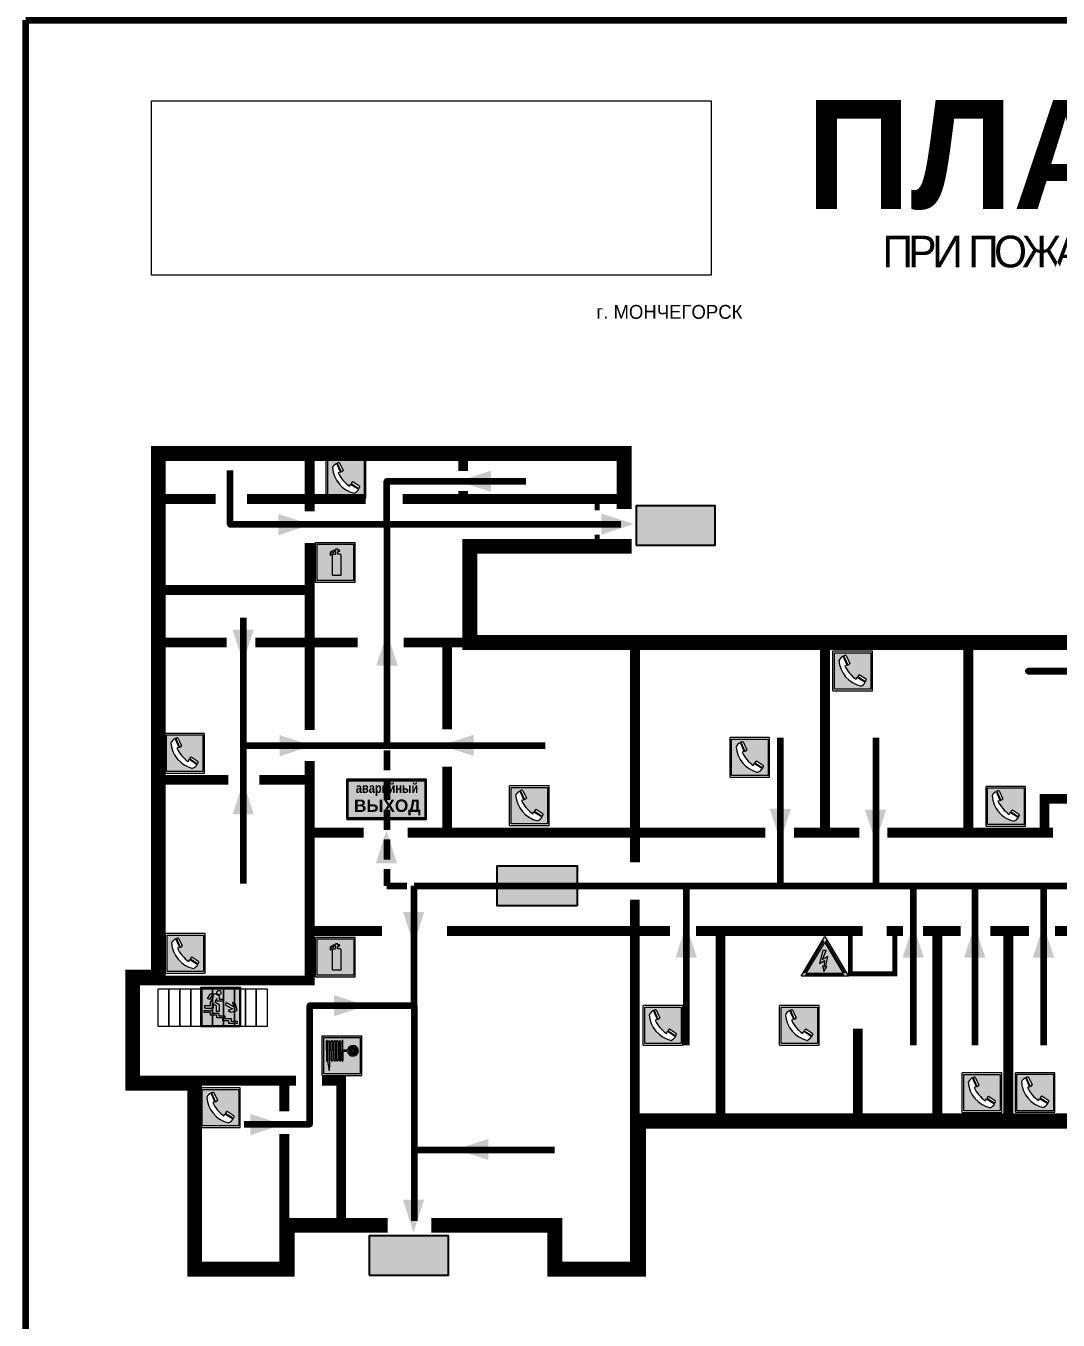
# Model space of a CAD drawing. Header units: millimetres. Extents: x 13810 to 67229, y 12374 to 21950.
# Drawn here: x 27019.3 to 27227.8, y 20006.3 to 20267.8 of the extents above; entities that cross this region are included whole.
import ezdxf

# ---------------------------------------------------------------- set-up
doc = ezdxf.new("R2010")
doc.units = ezdxf.units.MM
doc.linetypes.add('{ Wide Dash }', pattern=[12, 4, -2, 4, -2])
doc.layers.add('План_Штампы', color=7, linetype='Continuous')
doc.styles.add('обычный', font='arial.ttf')
picture_1 = doc.add_image_def('image1.jpg', size_in_pixel=(337, 105))

# ---------------------------------------------------------------- blocks, each defined once
blk = doc.blocks.new('A$C7B4425F7')
at = {"true_color": 0xffffff}
blk.add_hatch(color=7, dxfattribs=at).paths.add_polyline_path([(0, 0), (-16, 0), (-16, -8), (0, -8)])
h = blk.add_hatch(color=126)
h.paths.add_polyline_path([(-0.2, -0.2), (-15.8, -0.2), (-15.8, -7.8), (-0.2, -7.8)])
h.paths.add_polyline_path([(-11.76, -2.03), (-11.76, -3.66), (-11.17, -3.66, -0.568275), (-11.17, -6.18), (-12.58, -6.18), (-12.58, -2.03)], flags=16)
h.paths.add_polyline_path([(-13.33, -4.12, -0.495768), (-13.59, -6.18), (-15.03, -6.18), (-15.03, -2.03), (-13.59, -2.03, -0.487973)], flags=16)
h.paths.add_polyline_path([(-10.25, -2.03), (-9.48, -2.03), (-9.48, -6.18), (-10.25, -6.18)], flags=16)
h.paths.add_polyline_path([(-13.84, -3.69), (-14.24, -3.69), (-14.24, -3.03), (-13.9, -3.03, -0.692621)], flags=0)
h.paths.add_polyline_path([(-9.15, -2.03), (-8.4, -2.03), (-8.04, -3.07), (-7.68, -2.03), (-6.93, -2.03), (-7.64, -4.1), (-6.93, -6.18), (-7.68, -6.18), (-8.04, -5.14), (-8.4, -6.18), (-9.15, -6.18), (-8.44, -4.1)], flags=16)
h.paths.add_polyline_path([(-11.76, -4.46), (-11.42, -4.46, -0.692621), (-11.36, -5.12), (-11.76, -5.12)], flags=0)
h.paths.add_polyline_path([(-13.9, -5.2), (-14.24, -5.2), (-14.24, -4.55), (-13.84, -4.55, -0.708038)], flags=0)
edge = h.paths.add_edge_path(flags=16)
edge.add_ellipse((-5.51, -4.08), major_axis=(0, 2.05), ratio=0.586184, start_angle=0, end_angle=360)
edge = h.paths.add_edge_path(flags=0)
edge.add_ellipse((-5.51, -4.08), major_axis=(0, 1.14), ratio=0.454828, start_angle=0, end_angle=360)
h.paths.add_polyline_path([(-4.13, -4.96, 0.377264), (-3.48, -4.52, 0.0555), (-3.16, -2.03), (-1.66, -2.03), (-1.66, -4.96), (-0.96, -4.96), (-0.96, -7.01), (-1.75, -7.01), (-1.75, -6.18), (-3.3, -6.18), (-3.3, -7.02), (-4.13, -7.02)], flags=16)
h.paths.add_polyline_path([(-2.73, -2.91), (-2.28, -2.91), (-2.28, -4.96), (-3.05, -4.96, 0.079136)], flags=0)
at = {"color": 126}
blk.add_lwpolyline([(-16, -8), (0, -8), (0, 0), (-16, 0)], close=True, dxfattribs=at)
blk = doc.blocks.new('A$C456E1F9C')
at = {"lineweight": 5}
h = blk.add_hatch(color=242, dxfattribs=at)
h.paths.add_polyline_path([(0.51, -1.47), (0.51, -13.26), (12.29, -13.26), (12.29, -1.47)])
h.paths.add_polyline_path([(5.42, -4.95, -0.254479), (4.78, -5.4), (3.52, -2.53, -0.209735), (4.23, -2.4)], flags=16)
h.paths.add_polyline_path([(8.53, -8.6), (10.87, -10.17), (10.54, -10.76), (8.03, -9.13, -0.192251)], flags=16)
h.paths.add_polyline_path([(4.61, -5.49, 0.005518), (3.87, -5.72, 0.128647), (7.49, -10.01, 0.00809), (7.83, -9.33), (10.47, -10.97, -0.16736), (8.99, -12.25, -0.327862), (1.95, -3.95, -0.166952), (3.36, -2.62)], flags=16)
at = {"color": 242, "lineweight": 5}
for p, q in [((0, -13.77), (0, -0.97)), ((12.8, -0.97), (0, -0.97)), ((4.61, -5.49), (3.36, -2.62)), ((3.52, -2.53), (4.78, -5.4)), ((4.23, -2.4), (5.42, -4.95)), ((12.8, -13.77), (12.8, -0.97)), ((7.83, -9.33), (10.47, -10.97)), ((8.03, -9.13), (10.54, -10.76)), ((10.81, -10.12), (8.53, -8.6)), ((10.54, -10.76), (10.8, -10.3)), ((10.8, -10.3), (10.81, -10.12)), ((0, -13.77), (12.8, -13.77))]:
    blk.add_line(p, q, dxfattribs=at)
blk.add_lwpolyline([(0.51, -1.47), (12.29, -1.47), (12.29, -13.26), (0.51, -13.26)], close=True, dxfattribs=at)
for centre, radius, start, end in [((4.59, -5.34), 2.99, 114.2845, 152.1974), ((11.12, -3.31), 9.19, 183.9915, 256.6009), ((4.02, -3.27), 0.891, 76.3284, 123.7092), ((14.98, -39.1), 35.17, 107.1487, 108.4135), ((13.86, -0.94), 11.08, 205.5536, 234.8762), ((4.68, -4.59), 0.824, 276.9621, 334.0723), ((-13.31, 0.8), 23.44, 332.5487, 334.4027), ((8.94, -9.5), 0.989, 114.4092, 157.9388), ((7.87, -9.46), 3, 291.9291, 329.9329)]:
    blk.add_arc(centre, radius, start, end, dxfattribs=at)
blk = doc.blocks.new('A$C3AD82952')
at = {"true_color": 0xf5f5ff}
h = blk.add_hatch(color=7, dxfattribs=at)
h.dxf.hatch_style = 1
h.paths.add_polyline_path([(8.21, 8.73, 0.414214), (7.89, 9.05), (7.22, 9.05), (7.22, 9.92), (7.59, 9.92, 1), (7.57, 10.36), (7.22, 10.36), (7.22, 10.6), (6.43, 10.6), (6.43, 10.36), (6.01, 10.36), (4.74, 9.59), (4.74, 8.69), (4.98, 8.73), (4.98, 9.26), (6.12, 9.91), (6.43, 9.91), (6.43, 9.05), (5.76, 9.05, 0.414214), (5.44, 8.73), (5.44, 2.2), (8.21, 2.2)], flags=0)
h.paths.add_polyline_path([(12.8, 12.8), (0, 12.8), (0, 0), (12.8, 0)])
h.paths.add_polyline_path([(0.51, 12.29), (12.29, 12.29), (12.29, 0.51), (0.51, 0.51)], flags=16)
h.paths.add_polyline_path([(4.74, 9.59), (6.01, 10.36), (6.43, 10.36), (6.43, 10.6), (7.22, 10.6), (7.22, 10.36), (7.59, 10.36, -0.94586), (7.59, 9.92), (7.22, 9.92), (7.22, 9.05), (7.89, 9.05, -0.414214), (8.21, 8.73), (8.21, 2.2), (5.44, 2.2), (5.44, 8.73, -0.414214), (5.76, 9.05), (6.43, 9.05), (6.43, 9.91), (6.12, 9.91), (4.98, 9.26), (4.98, 8.73), (4.74, 8.69)], flags=0)
h = blk.add_hatch(color=242)
h.dxf.hatch_style = 1
h.paths.add_polyline_path([(12.29, 12.29), (0.51, 12.29), (0.51, 0.51), (12.29, 0.51)])
h.paths.add_polyline_path([(4.74, 8.69), (4.74, 9.59), (6.01, 10.36), (6.43, 10.36), (6.43, 10.6), (7.22, 10.6), (7.22, 10.36), (7.59, 10.36, -0.94586), (7.59, 9.92), (7.22, 9.92), (7.22, 9.05), (7.89, 9.05, -0.414214), (8.21, 8.73), (8.21, 2.2), (5.44, 2.2), (5.44, 8.73, -0.414214), (5.76, 9.05), (6.43, 9.05), (6.43, 9.91), (6.12, 9.91), (4.98, 9.26), (4.98, 8.73)], flags=16)
h = blk.add_hatch(color=7, dxfattribs=at)
h.dxf.hatch_style = 1
h.paths.add_polyline_path([(8.21, 8.73, 0.414214), (7.89, 9.05), (7.22, 9.05), (7.22, 9.92), (7.59, 9.92, 1), (7.57, 10.36), (7.22, 10.36), (7.22, 10.6), (6.43, 10.6), (6.43, 10.36), (6.01, 10.36), (4.74, 9.59), (4.74, 8.69), (4.98, 8.73), (4.98, 9.26), (6.12, 9.91), (6.43, 9.91), (6.43, 9.05), (5.76, 9.05, 0.414214), (5.44, 8.73), (5.44, 2.2), (8.21, 2.2)])
at = {"color": 242, "lineweight": 5}
for p, q in [((0, 0), (0, 12.8)), ((0, 12.8), (12.8, 12.8)), ((12.8, 0), (12.8, 12.8)), ((6.01, 10.36), (4.74, 9.59)), ((4.74, 9.59), (4.74, 8.69)), ((4.74, 8.69), (4.98, 8.73)), ((4.98, 9.26), (6.12, 9.91)), ((4.98, 8.73), (4.98, 9.26)), ((5.44, 2.2), (5.44, 8.73)), ((5.76, 9.05), (6.43, 9.05)), ((6.01, 10.36), (6.43, 10.36)), ((6.12, 9.91), (6.43, 9.91)), ((7.22, 10.6), (6.43, 10.6)), ((6.43, 10.6), (6.43, 10.36)), ((6.43, 9.91), (6.43, 9.05)), ((7.22, 10.36), (7.22, 10.6)), ((7.59, 10.36), (7.22, 10.36)), ((7.22, 9.05), (7.22, 9.92)), ((7.59, 9.92), (7.22, 9.92)), ((7.89, 9.05), (7.22, 9.05)), ((8.21, 2.2), (8.21, 8.73)), ((0, 0), (12.8, 0)), ((5.44, 2.2), (8.21, 2.2))]:
    blk.add_line(p, q, dxfattribs=at)
blk.add_lwpolyline([(0.51, 12.29), (12.29, 12.29), (12.29, 0.51), (0.51, 0.51)], close=True, dxfattribs=at)
for centre, radius, start, end in [((5.76, 8.73), 0.32, 90, 180), ((7.58, 10.14), 0.223, 273.1875, 86.8125), ((7.89, 8.73), 0.32, 0, 90)]:
    blk.add_arc(centre, radius, start, end, dxfattribs=at)
blk = doc.blocks.new('A$C37112FD5')
at = {"true_color": 0xf5f5ff}
h = blk.add_hatch(color=7, dxfattribs=at)
h.dxf.hatch_style = 1
h.paths.add_polyline_path([(12.8, -7.4), (0, -7.4), (0, -20.2), (12.8, -20.2)])
h.paths.add_polyline_path([(12.29, -7.91), (12.29, -19.69), (0.51, -19.69), (0.51, -7.91)], flags=16)
h.paths.add_polyline_path([(4.98, -9.04, -0.42597), (5.17, -9.22), (5.17, -12.25), (5.17, -15.29, -0.432244), (4.98, -15.47), (4.83, -15.47, -0.42597), (4.64, -15.29), (4.64, -12.25), (4.64, -9.22, -0.432244), (4.83, -9.04)], flags=0)
h.paths.add_polyline_path([(4.28, -9.22), (4.28, -12.25), (4.28, -15.29, -0.432244), (4.09, -15.47), (3.94, -15.47, -0.42597), (3.75, -15.29), (3.75, -12.25), (3.75, -9.22, -0.432244), (3.94, -9.04), (4.09, -9.04, -0.42597)], flags=0)
h.paths.add_polyline_path([(5.72, -9.04), (5.87, -9.04, -0.42597), (6.06, -9.22), (6.06, -12.25), (6.06, -15.29, -0.432244), (5.87, -15.47), (5.72, -15.47, -0.42597), (5.53, -15.29), (5.53, -12.25), (5.53, -9.22, -0.432244)], flags=0)
h.paths.add_polyline_path([(6.42, -8.9), (6.5, -8.9, -0.42597), (6.69, -9.08), (6.69, -12.03), (8.21, -12.03, -15.824349), (8.21, -12.47), (6.69, -12.47), (6.69, -15.42, -0.432244), (6.5, -15.6), (6.42, -15.6)], flags=0)
h.paths.add_polyline_path([(3.39, -9.22), (3.39, -12.25), (3.39, -15.29, -0.432244), (3.2, -15.47), (3.05, -15.47, -0.42597), (2.85, -15.29), (2.85, -12.25), (2.85, -9.22, -0.432244), (3.05, -9.04), (3.2, -9.04, -0.42597)], flags=0)
h.paths.add_polyline_path([(2.5, -9.22), (2.5, -16.71), (1.96, -16.71), (1.96, -9.22, -0.432244), (2.15, -9.04), (2.31, -9.04, -0.42597)], flags=0)
h.paths.add_polyline_path([(1.61, -8.9), (1.61, -15.6), (1.57, -15.6, -0.42597), (1.37, -15.42), (1.37, -12.03), (1.37, -9.09, -0.432244), (1.57, -8.9)], flags=0)
h.paths.add_polyline_path([(9.76, -10.81), (9.76, -12.03), (8.49, -12.03, -0.336371)], flags=0)
h.paths.add_polyline_path([(8.49, -12.47), (9.76, -12.47), (9.76, -13.7, -0.336371)], flags=0)
h.paths.add_polyline_path([(10.11, -10.81, -0.336371), (11.38, -12.03), (10.11, -12.03)], flags=0)
h.paths.add_polyline_path([(10.11, -12.47), (11.38, -12.47, -0.336371), (10.11, -13.7)], flags=0)
h.paths.add_polyline_path([(2.5, -16.84), (2.5, -17.05), (1.97, -17.05), (1.97, -16.84)], flags=0)
h.paths.add_polyline_path([(2.5, -17.24, -0.033778), (2.24, -18.6, -0.033778), (1.97, -17.24)], flags=0)
h = blk.add_hatch(color=242)
h.dxf.hatch_style = 1
h.paths.add_polyline_path([(12.29, -7.91), (0.51, -7.91), (0.51, -19.69), (12.29, -19.69)])
h.paths.add_polyline_path([(6.42, -15.6), (6.42, -8.9), (6.5, -8.9, -0.42597), (6.69, -9.08), (6.69, -12.03), (8.21, -12.03, -15.824349), (8.21, -12.47), (6.69, -12.47), (6.69, -15.42, -0.432244), (6.5, -15.6)], flags=16)
h.paths.add_polyline_path([(5.87, -15.47), (5.72, -15.47, -0.42597), (5.53, -15.29), (5.53, -12.25), (5.53, -9.22, -0.432244), (5.72, -9.04), (5.87, -9.04, -0.42597), (6.06, -9.22), (6.06, -12.25), (6.06, -15.29, -0.432244)], flags=16)
h.paths.add_polyline_path([(4.98, -15.47), (4.83, -15.47, -0.42597), (4.64, -15.29), (4.64, -12.25), (4.64, -9.22, -0.432244), (4.83, -9.04), (4.98, -9.04, -0.42597), (5.17, -9.22), (5.17, -12.25), (5.17, -15.29, -0.432244)], flags=16)
h.paths.add_polyline_path([(4.09, -15.47), (3.94, -15.47, -0.42597), (3.75, -15.29), (3.75, -12.25), (3.75, -9.22, -0.432244), (3.94, -9.04), (4.09, -9.04, -0.42597), (4.28, -9.22), (4.28, -12.25), (4.28, -15.29, -0.432244)], flags=16)
h.paths.add_polyline_path([(3.2, -15.47), (3.05, -15.47, -0.42597), (2.85, -15.29), (2.85, -12.25), (2.85, -9.22, -0.432244), (3.05, -9.04), (3.2, -9.04, -0.42597), (3.39, -9.22), (3.39, -12.25), (3.39, -15.29, -0.432244)], flags=16)
h.paths.add_polyline_path([(2.5, -17.05), (1.97, -17.05), (1.97, -16.84), (2.5, -16.84)], flags=16)
h.paths.add_polyline_path([(2.5, -17.24, -0.033778), (2.24, -18.6, -0.033778), (1.97, -17.24)], flags=16)
h.paths.add_polyline_path([(2.5, -16.71), (1.96, -16.71), (1.96, -9.22, -0.432244), (2.15, -9.04), (2.31, -9.04, -0.42597), (2.5, -9.22)], flags=16)
h.paths.add_polyline_path([(1.61, -15.6), (1.57, -15.6, -0.42597), (1.37, -15.42), (1.37, -12.03), (1.37, -9.09, -0.432244), (1.57, -8.9), (1.61, -8.9)], flags=16)
h.paths.add_polyline_path([(8.49, -12.47), (9.76, -12.47), (9.76, -13.7, -0.336371)], flags=0)
h.paths.add_polyline_path([(10.11, -13.7), (10.11, -12.47), (11.38, -12.47, -0.336371)], flags=0)
h.paths.add_polyline_path([(8.49, -12.03, -0.336371), (9.76, -10.81), (9.76, -12.03)], flags=0)
h.paths.add_polyline_path([(10.11, -12.03), (10.11, -10.81, -0.336371), (11.38, -12.03)], flags=0)
h = blk.add_hatch(color=7, dxfattribs=at)
h.dxf.hatch_style = 1
h.paths.add_polyline_path([(1.61, -8.9), (1.57, -8.9, 0.432244), (1.37, -9.09), (1.37, -12.03), (1.37, -15.42, 0.42597), (1.57, -15.6), (1.61, -15.6)])
h.paths.add_polyline_path([(2.5, -9.22, 0.42597), (2.31, -9.04), (2.15, -9.04, 0.432244), (1.96, -9.22), (1.96, -16.71), (2.5, -16.71)])
h.paths.add_polyline_path([(2.5, -16.84), (1.97, -16.84), (1.97, -17.05), (2.5, -17.05)])
h.paths.add_polyline_path([(2.5, -17.24), (1.97, -17.24, 0.033778), (2.24, -18.6, 0.033778)])
h.paths.add_polyline_path([(3.39, -12.25), (3.39, -9.22, 0.42597), (3.2, -9.04), (3.05, -9.04, 0.432244), (2.85, -9.22), (2.85, -12.25), (2.85, -15.29, 0.42597), (3.05, -15.47), (3.2, -15.47, 0.432244), (3.39, -15.29)])
h.paths.add_polyline_path([(4.28, -12.25), (4.28, -9.22, 0.42597), (4.09, -9.04), (3.94, -9.04, 0.432244), (3.75, -9.22), (3.75, -12.25), (3.75, -15.29, 0.42597), (3.94, -15.47), (4.09, -15.47, 0.432244), (4.28, -15.29)])
h.paths.add_polyline_path([(5.17, -12.25), (5.17, -9.22, 0.42597), (4.98, -9.04), (4.83, -9.04, 0.432244), (4.64, -9.22), (4.64, -12.25), (4.64, -15.29, 0.42597), (4.83, -15.47), (4.98, -15.47, 0.432244), (5.17, -15.29)])
h.paths.add_polyline_path([(6.06, -12.25), (6.06, -9.22, 0.42597), (5.87, -9.04), (5.72, -9.04, 0.432244), (5.53, -9.22), (5.53, -12.25), (5.53, -15.29, 0.42597), (5.72, -15.47), (5.87, -15.47, 0.432244), (6.06, -15.29)])
h.paths.add_polyline_path([(6.69, -12.47), (8.21, -12.47, 15.824349), (8.21, -12.03), (6.69, -12.03), (6.69, -9.08, 0.42597), (6.5, -8.9), (6.42, -8.9), (6.42, -15.6), (6.5, -15.6, 0.432244), (6.69, -15.42)])
h.paths.add_polyline_path([(8.49, -12.47), (9.76, -12.47), (9.76, -13.7, -0.336371)], flags=16)
h.paths.add_polyline_path([(8.49, -12.03, -0.336371), (9.76, -10.81), (9.76, -12.03)], flags=16)
h.paths.add_polyline_path([(10.11, -12.47), (11.38, -12.47, -0.336371), (10.11, -13.7)], flags=16)
h.paths.add_polyline_path([(10.11, -12.03), (10.11, -10.81, -0.336371), (11.38, -12.03)], flags=16)
h = blk.add_hatch(color=242)
h.dxf.hatch_style = 1
h.paths.add_polyline_path([(9.76, -10.81, 0.336371), (8.49, -12.03), (9.76, -12.03)])
h.paths.add_polyline_path([(10.11, -10.81), (10.11, -12.03), (11.38, -12.03, 0.336371)])
h.paths.add_polyline_path([(11.38, -12.47), (10.11, -12.47), (10.11, -13.7, 0.336371)])
h.paths.add_polyline_path([(9.76, -12.47), (8.49, -12.47, 0.336371), (9.76, -13.7)])
at = {"color": 242, "lineweight": 5}
for p, q in [((0, -20.2), (0, -7.4)), ((0, -7.4), (12.8, -7.4)), ((12.8, -20.2), (12.8, -7.4)), ((1.37, -12.03), (1.37, -9.08)), ((1.37, -12.03), (1.37, -15.42)), ((1.57, -8.9), (1.61, -8.9)), ((1.61, -8.9), (1.61, -15.6)), ((1.96, -16.71), (1.96, -9.22)), ((2.15, -9.04), (2.31, -9.04)), ((2.5, -16.71), (2.5, -9.22)), ((2.85, -12.25), (2.85, -9.22)), ((2.85, -12.25), (2.85, -15.29)), ((3.05, -9.04), (3.2, -9.04)), ((3.39, -12.25), (3.39, -9.22)), ((3.39, -12.25), (3.39, -15.29)), ((3.75, -12.25), (3.75, -9.22)), ((3.75, -12.25), (3.75, -15.29)), ((3.94, -9.04), (4.09, -9.04)), ((4.28, -12.25), (4.28, -9.22)), ((4.28, -12.25), (4.28, -15.29)), ((4.64, -12.25), (4.64, -9.22)), ((4.64, -12.25), (4.64, -15.29)), ((4.83, -9.04), (4.98, -9.04)), ((5.17, -12.25), (5.17, -9.22)), ((5.17, -12.25), (5.17, -15.29)), ((5.53, -12.25), (5.53, -9.22)), ((5.53, -12.25), (5.53, -15.29)), ((5.72, -9.04), (5.87, -9.04)), ((6.06, -12.25), (6.06, -9.22)), ((6.06, -12.25), (6.06, -15.29)), ((6.42, -8.9), (6.42, -15.6)), ((6.5, -8.9), (6.42, -8.9)), ((6.69, -12.03), (6.69, -9.08)), ((8.21, -12.03), (6.69, -12.03)), ((8.21, -12.47), (6.69, -12.47)), ((6.69, -12.47), (6.69, -15.42)), ((9.76, -12.03), (8.49, -12.03)), ((9.76, -12.47), (8.49, -12.47)), ((9.76, -10.81), (9.76, -12.03)), ((9.76, -12.47), (9.76, -13.7)), ((10.11, -10.81), (10.11, -12.03)), ((11.38, -12.03), (10.11, -12.03)), ((11.38, -12.47), (10.11, -12.47)), ((10.11, -12.47), (10.11, -13.7)), ((1.57, -15.6), (1.61, -15.6)), ((1.96, -16.71), (2.5, -16.71)), ((3.05, -15.47), (3.2, -15.47)), ((3.94, -15.47), (4.09, -15.47)), ((4.83, -15.47), (4.98, -15.47)), ((5.72, -15.47), (5.87, -15.47)), ((6.42, -15.6), (6.5, -15.6)), ((0, -20.2), (12.8, -20.2)), ((1.97, -16.84), (2.5, -16.84)), ((1.97, -17.05), (1.97, -16.84)), ((2.5, -17.05), (1.97, -17.05)), ((1.97, -17.24), (2.5, -17.24)), ((2.5, -16.84), (2.5, -17.05))]:
    blk.add_line(p, q, dxfattribs=at)
blk.add_lwpolyline([(0.51, -7.91), (12.29, -7.91), (12.29, -19.69), (0.51, -19.69)], close=True, dxfattribs=at)
for centre, radius, start, end in [((1.56, -9.09), 0.182, 87.1027, 180.6071), ((2.15, -9.22), 0.182, 87.1027, 180.6071), ((2.32, -9.22), 0.182, 359.3929, 92.8973), ((3.04, -9.22), 0.182, 87.1027, 180.6071), ((3.21, -9.22), 0.182, 359.3929, 92.8973), ((3.93, -9.22), 0.182, 87.1027, 180.6071), ((4.1, -9.22), 0.182, 359.3929, 92.8973), ((4.82, -9.22), 0.182, 87.1027, 180.6071), ((4.99, -9.22), 0.182, 359.3929, 92.8973), ((5.71, -9.22), 0.182, 87.1027, 180.6071), ((5.88, -9.22), 0.182, 359.3929, 92.8973), ((6.51, -9.09), 0.182, 359.3929, 92.8973), ((9.93, -12.25), 1.74, 187.2319, 172.7681), ((9.93, -12.25), 1.46, 96.9927, 171.3585), ((9.93, -12.25), 1.46, 188.6415, 263.0073), ((9.93, -12.25), 1.46, 8.6415, 83.0073), ((9.93, -12.25), 1.46, 276.9927, 351.3585), ((1.56, -15.42), 0.182, 179.3929, 272.8973), ((3.04, -15.29), 0.182, 179.3929, 272.8973), ((3.21, -15.29), 0.182, 267.1027, 0.6071), ((3.93, -15.29), 0.182, 179.3929, 272.8973), ((4.1, -15.29), 0.182, 267.1027, 0.6071), ((4.82, -15.29), 0.182, 179.3929, 272.8973), ((4.99, -15.29), 0.182, 267.1027, 0.6071), ((5.71, -15.29), 0.182, 179.3929, 272.8973), ((5.88, -15.29), 0.182, 267.1027, 0.6071), ((6.51, -15.42), 0.182, 267.1027, 0.6071), ((12.17, -15.98), 10.27, 187.041, 194.7793), ((-7.7, -15.98), 10.27, 345.2207, 352.959)]:
    blk.add_arc(centre, radius, start, end, dxfattribs=at)
blk = doc.blocks.new('A$C3E6D3DDE')
at = {"lineweight": 5}
h = blk.add_hatch(color=40, dxfattribs=at)
h.paths.add_polyline_path([(24.1, 1.45), (16.46, -11.35), (31.74, -11.35)])
h.paths.add_polyline_path([(24.09, -0.46), (30.03, -10.41), (18.14, -10.41)], flags=16)
h.paths.add_polyline_path([(24.54, -3.08), (23.41, -6.02), (25.13, -5.01), (24.33, -8.5), (24.82, -8.27), (23.79, -9.86), (23.4, -8.04), (23.8, -8.43), (24.04, -6.29), (22.39, -7.25), (23.44, -3.08)], flags=0)
h = blk.add_hatch(color=256, dxfattribs=at)
h.paths.add_polyline_path([(24.37, 0.03, 0.567511), (23.82, 0.03), (17.59, -10.4, 0.582454), (17.86, -10.88), (30.32, -10.88, 0.582149), (30.6, -10.4)])
h.paths.add_polyline_path([(24.09, -0.46), (18.14, -10.41), (30.03, -10.41)], flags=16)
h.paths.add_polyline_path([(24.54, -3.08), (23.41, -6.02), (25.13, -5.01), (24.33, -8.5), (24.82, -8.27), (23.79, -9.86), (23.4, -8.04), (23.8, -8.43), (24.04, -6.29), (22.39, -7.25), (23.44, -3.08)], flags=0)
h = blk.add_hatch(color=40, dxfattribs=at)
h.paths.add_polyline_path([(24.09, -0.46), (18.14, -10.41), (30.03, -10.41)])
h.paths.add_polyline_path([(24.82, -8.27), (23.79, -9.86), (23.4, -8.04), (23.8, -8.43), (24.04, -6.29), (22.39, -7.25), (23.44, -3.08), (24.54, -3.08), (23.41, -6.02), (25.13, -5.01), (24.33, -8.5)], flags=16)
at = {"color": 40, "lineweight": 5}
for p, q in [((16.46, -11.35), (24.1, 1.45)), ((24.1, 1.45), (31.74, -11.35))]:
    blk.add_line(p, q, dxfattribs=at)
at = {"lineweight": 5}
for p, q in [((17.59, -10.4), (23.82, 0.03)), ((24.37, 0.03), (30.6, -10.4)), ((18.14, -10.41), (24.09, -0.46)), ((23.44, -3.08), (22.39, -7.25)), ((23.41, -6.02), (24.54, -3.08)), ((24.54, -3.08), (23.44, -3.08)), ((24.09, -0.46), (30.03, -10.41)), ((22.39, -7.25), (24.04, -6.29)), ((23.8, -8.43), (23.4, -8.04)), ((23.4, -8.04), (23.79, -9.86)), ((25.13, -5.01), (23.41, -6.02)), ((23.79, -9.86), (24.82, -8.27)), ((24.04, -6.29), (23.8, -8.43)), ((24.33, -8.5), (25.13, -5.01)), ((24.82, -8.27), (24.33, -8.5)), ((17.86, -10.88), (30.32, -10.88)), ((18.14, -10.41), (30.03, -10.41))]:
    blk.add_line(p, q, dxfattribs=at)
at = {"color": 50, "lineweight": 5}
blk.add_line((31.74, -11.35), (16.46, -11.35), dxfattribs=at)
blk = doc.blocks.new('вниз')
at = {"lineweight": 0, "true_color": 0xffffff}
h = blk.add_hatch(color=7, dxfattribs=at)
h.dxf.hatch_style = 1
h.paths.add_polyline_path([(40994.51, -4472.22), (40986.51, -4472.22), (40986.51, -4480.22), (40994.51, -4480.22)])
h.paths.add_polyline_path([(40994.31, -4472.42), (40994.31, -4480.01), (40986.71, -4480.01), (40986.71, -4472.42)], flags=16)
h.paths.add_polyline_path([(40988.43, -4473.53), (40989.43, -4473.53), (40990.19, -4473.96), (40990.19, -4474.6), (40991, -4474.6), (40991, -4475.06), (40989.73, -4475.06), (40989.73, -4474.46), (40989.3, -4475.18), (40990.17, -4475.7), (40990.17, -4477.11), (40989.63, -4477.11), (40989.63, -4476.01), (40988.94, -4475.59), (40988.94, -4476.46), (40988.94, -4476.46), (40987.47, -4476.46), (40987.26, -4476.46), (40987.26, -4475.92), (40988.4, -4475.92), (40988.4, -4475.2), (40989.1, -4473.99), (40988.66, -4473.99), (40988.24, -4474.7), (40987.86, -4474.47), (40988.41, -4473.56)], flags=0)
h.paths.add_polyline_path([(40990.55, -4473.29, -1), (40989.69, -4473.29, -1)], flags=0)
h.paths.add_polyline_path([(40988.85, -4476.89), (40988.85, -4477.43), (40990.1, -4477.43), (40990.1, -4477.99), (40991.34, -4477.99), (40991.34, -4478.54), (40992.59, -4478.54), (40992.59, -4479.09), (40993.83, -4479.09), (40993.83, -4479.52), (40992.17, -4479.52), (40992.17, -4478.97), (40990.91, -4478.97), (40990.91, -4478.41), (40989.68, -4478.41), (40989.68, -4477.86), (40988.43, -4477.86), (40988.43, -4477.31), (40987.6, -4477.31), (40987.18, -4477.31), (40987.18, -4476.89)], flags=0)
h.paths.add_polyline_path([(40991.61, -4475.33), (40993.12, -4476.2), (40992.9, -4475.27), (40993.48, -4475.6), (40993.83, -4476.88), (40992.56, -4477.22), (40991.97, -4476.88), (40992.9, -4476.61), (40991.38, -4475.74), (40991.58, -4475.39)], flags=0)
h.paths.add_polyline_path([(40990.19, -4473.96), (40989.43, -4473.53), (40988.43, -4473.53), (40988.41, -4473.56), (40987.86, -4474.47), (40988.24, -4474.7), (40988.66, -4473.99), (40989.1, -4473.99), (40988.4, -4475.2), (40988.4, -4475.92), (40987.26, -4475.92), (40987.26, -4476.46), (40987.47, -4476.46), (40988.94, -4476.46), (40988.94, -4476.27), (40988.94, -4475.59), (40989.63, -4476.01), (40989.63, -4477.11), (40990.17, -4477.11), (40990.17, -4475.7), (40989.3, -4475.18), (40989.73, -4474.46), (40989.73, -4475.06), (40991, -4475.06), (40991, -4474.6), (40990.19, -4474.6)], flags=0)
h.paths.add_polyline_path([(40990.55, -4473.29, 1), (40989.69, -4473.29, 1)], flags=0)
h.paths.add_polyline_path([(40991.61, -4475.33), (40991.58, -4475.39), (40991.38, -4475.74), (40992.9, -4476.61), (40991.97, -4476.88), (40992.56, -4477.22), (40993.83, -4476.88), (40993.48, -4475.6), (40992.9, -4475.27), (40993.12, -4476.2)], flags=0)
h.paths.add_polyline_path([(40990.1, -4477.43), (40988.85, -4477.43), (40988.85, -4476.89), (40987.18, -4476.89), (40987.18, -4477.31), (40987.6, -4477.31), (40988.43, -4477.31), (40988.43, -4477.86), (40989.68, -4477.86), (40989.68, -4478.41), (40990.91, -4478.41), (40990.91, -4478.97), (40992.17, -4478.97), (40992.17, -4479.52), (40993.83, -4479.52), (40993.83, -4479.09), (40992.59, -4479.09), (40992.59, -4478.54), (40991.34, -4478.54), (40991.34, -4477.99), (40990.1, -4477.99)], flags=0)
at = {"lineweight": 0}
h = blk.add_hatch(color=126, dxfattribs=at)
h.dxf.hatch_style = 1
h.paths.add_polyline_path([(40994.31, -4472.42), (40986.71, -4472.42), (40986.71, -4480.01), (40994.31, -4480.01)])
h.paths.add_polyline_path([(40988.43, -4473.53), (40989.43, -4473.53), (40990.19, -4473.96), (40990.19, -4474.6), (40991, -4474.6), (40991, -4475.06), (40989.73, -4475.06), (40989.73, -4474.46), (40989.3, -4475.18), (40990.17, -4475.7), (40990.17, -4477.11), (40989.63, -4477.11), (40989.63, -4476.01), (40988.94, -4475.59), (40988.94, -4476.46), (40988.94, -4476.46), (40987.47, -4476.46), (40987.26, -4476.46), (40987.26, -4475.92), (40988.4, -4475.92), (40988.4, -4475.2), (40989.1, -4473.99), (40988.66, -4473.99), (40988.24, -4474.7), (40987.86, -4474.47), (40988.41, -4473.56)], flags=16)
h.paths.add_polyline_path([(40990.55, -4473.29, -1), (40989.69, -4473.29, -1)], flags=16)
h.paths.add_polyline_path([(40988.85, -4476.89), (40988.85, -4477.43), (40990.1, -4477.43), (40990.1, -4477.99), (40991.34, -4477.99), (40991.34, -4478.54), (40992.59, -4478.54), (40992.59, -4479.09), (40993.83, -4479.09), (40993.83, -4479.52), (40992.17, -4479.52), (40992.17, -4478.97), (40990.91, -4478.97), (40990.91, -4478.41), (40989.68, -4478.41), (40989.68, -4477.86), (40988.43, -4477.86), (40988.43, -4477.31), (40987.6, -4477.31), (40987.18, -4477.31), (40987.18, -4476.89)], flags=16)
h.paths.add_polyline_path([(40991.61, -4475.33), (40993.12, -4476.2), (40992.9, -4475.27), (40993.48, -4475.6), (40993.83, -4476.88), (40992.56, -4477.22), (40991.97, -4476.88), (40992.9, -4476.61), (40991.38, -4475.74), (40991.58, -4475.39)], flags=16)
at = {"lineweight": 0, "true_color": 0xffffff}
h = blk.add_hatch(color=7, dxfattribs=at)
h.dxf.hatch_style = 1
h.paths.add_polyline_path([(40989.73, -4474.46), (40989.73, -4475.06), (40991, -4475.06), (40991, -4474.6), (40990.19, -4474.6), (40990.19, -4473.96), (40989.43, -4473.53), (40988.43, -4473.53), (40988.41, -4473.56), (40987.86, -4474.47), (40988.24, -4474.7), (40988.66, -4473.99), (40989.1, -4473.99), (40988.4, -4475.2), (40988.4, -4475.92), (40987.26, -4475.92), (40987.26, -4476.46), (40987.47, -4476.46), (40988.94, -4476.46), (40988.94, -4475.59), (40989.63, -4476.01), (40989.63, -4477.11), (40990.17, -4477.11), (40990.17, -4475.7), (40989.3, -4475.18)])
h.paths.add_polyline_path([(40989.69, -4473.29, 1), (40990.55, -4473.29, 1)])
h.paths.add_polyline_path([(40991.61, -4475.33), (40991.58, -4475.39), (40991.38, -4475.74), (40992.9, -4476.61), (40991.97, -4476.88), (40992.56, -4477.22), (40993.83, -4476.88), (40993.48, -4475.6), (40992.9, -4475.27), (40993.12, -4476.2)])
h.paths.add_polyline_path([(40990.1, -4477.43), (40988.85, -4477.43), (40988.85, -4476.89), (40987.18, -4476.89), (40987.18, -4477.31), (40987.6, -4477.31), (40988.43, -4477.31), (40988.43, -4477.86), (40989.68, -4477.86), (40989.68, -4478.41), (40990.91, -4478.41), (40990.91, -4478.97), (40992.17, -4478.97), (40992.17, -4479.52), (40993.83, -4479.52), (40993.83, -4479.09), (40992.59, -4479.09), (40992.59, -4478.54), (40991.34, -4478.54), (40991.34, -4477.99), (40990.1, -4477.99)])
at = {"color": 126, "lineweight": 0}
for points in [[(40986.51, -4472.22), (40994.51, -4472.22), (40994.51, -4480.22), (40986.51, -4480.22)], [(40986.71, -4472.42), (40994.31, -4472.42), (40994.31, -4480.01), (40986.71, -4480.01)]]:
    blk.add_lwpolyline(points, close=True, dxfattribs=at)
for points in [[(40987.47, -4476.46), (40987.26, -4476.46), (40987.26, -4475.92), (40988.4, -4475.92), (40988.4, -4475.2), (40989.1, -4473.99), (40988.66, -4473.99), (40988.24, -4474.7), (40987.86, -4474.47), (40988.41, -4473.56), (40988.43, -4473.53), (40989.43, -4473.53), (40990.19, -4473.96), (40990.19, -4474.6), (40991, -4474.6), (40991, -4475.06), (40989.73, -4475.06), (40989.73, -4474.46), (40989.3, -4475.18), (40990.17, -4475.7), (40990.17, -4477.11), (40989.63, -4477.11), (40989.63, -4476.01), (40988.94, -4475.59), (40988.94, -4476.46)], [(40987.47, -4476.46), (40988.94, -4476.46), (40988.94, -4476.27)], [(40991.58, -4475.39), (40991.38, -4475.74), (40992.9, -4476.61), (40991.97, -4476.88), (40992.56, -4477.22), (40993.83, -4476.88), (40993.48, -4475.6), (40992.9, -4475.27), (40993.12, -4476.2), (40991.61, -4475.33), (40991.58, -4475.39)], [(40987.6, -4477.31), (40987.18, -4477.31), (40987.18, -4476.89), (40988.85, -4476.89), (40988.85, -4477.43), (40990.1, -4477.43), (40990.1, -4477.99), (40991.34, -4477.99), (40991.34, -4478.54), (40992.59, -4478.54), (40992.59, -4479.09), (40993.83, -4479.09), (40993.83, -4479.52), (40992.17, -4479.52), (40992.17, -4478.97), (40990.91, -4478.97), (40990.91, -4478.41), (40989.68, -4478.41), (40989.68, -4477.86), (40988.43, -4477.86), (40988.43, -4477.31), (40987.6, -4477.31)]]:
    blk.add_lwpolyline(points, dxfattribs=at)
blk.add_circle((40990.12, -4473.29), 0.432, dxfattribs=at)
blk = doc.blocks.new('A$C32E8229D')
at = {"true_color": 0xffffff}
blk.add_hatch(color=7, dxfattribs=at).paths.add_polyline_path([(0, 0), (0, -8), (16, -8), (16, 0)])
h = blk.add_hatch(color=126)
h.paths.add_polyline_path([(0.2, -0.2), (15.8, -0.2), (15.8, -7.8), (0.2, -7.8)])
h.paths.add_polyline_path([(13.49, -2.05), (12.08, -2.05), (11.37, -2.63, 0.162397), (11.29, -2.84), (11.29, -3.63), (10.35, -3.63), (10.35, -4.05), (11.68, -4.05), (11.68, -3.48), (12.26, -4.28), (11.29, -5.1), (11.29, -6.78), (11.85, -6.78), (11.85, -5.44), (12.8, -4.64), (12.8, -5.94), (14.46, -5.94), (14.46, -5.39), (13.45, -5.39), (13.45, -3.97), (12.46, -2.59), (13.15, -2.59), (13.69, -3.34), (14.18, -3)], flags=16)
h.paths.add_polyline_path([(10.74, -1.82, 1), (11.8, -1.82, 1)], flags=16)
h.paths.add_polyline_path([(9.39, -3.59), (5.99, -3.59), (6.56, -3.03), (5.91, -3.03), (5.1, -3.83), (5.91, -4.64), (6.56, -4.64), (5.99, -4.09), (9.39, -4.09)], flags=16)
h.paths.add_polyline_path([(4.29, -1.08), (1.72, -1.08), (1.72, -6.6), (4.29, -6.6)], flags=16)
at = {"color": 126}
blk.add_lwpolyline([(16, -8), (0, -8), (0, 0), (16, 0)], close=True, dxfattribs=at)
blk = doc.blocks.new('A$C41C009D9')
at = {"true_color": 0xffffff}
blk.add_hatch(color=7, dxfattribs=at).paths.add_polyline_path([(0, 8), (-16, 8), (-16, 0), (0, 0)])
h = blk.add_hatch(color=126)
h.dxf.hatch_style = 1
h.paths.add_polyline_path([(-15.8, 7.8), (-15.8, 0.2), (-0.2, 0.2), (-0.2, 7.8)])
at = {"color": 126}
for points in [[(-16, 0), (0, 0), (0, 8), (-16, 8)], [(-16, 0), (0, 0), (0, 8), (-16, 8)], [(-15.8, 7.8), (-0.2, 7.8), (-0.2, 0.2), (-15.8, 0.2)]]:
    blk.add_lwpolyline(points, close=True, dxfattribs=at)
at = {"color": 7, "true_color": 0xffffff, "insert": (-15.8, 7.3), "char_height": 2.5, "width": 15.5999, "attachment_point": 1, "style": 'обычный'}
blk.add_mtext('\\pi1.6133;{\\fArial|b1|i0|c204|p34;\\H0.8x;\\W0.8;аварийный\\H1.25x;\\W1;\\P\\pi1.2327;ВЫХОД}', dxfattribs=at)

msp = doc.modelspace()

# ---------------------------------------------------------------- linework, layer by layer
at = {"color": 2, "lineweight": 100}
msp.add_lwpolyline([(27019.29, 20268.98), (27619.29, 20268.98), (27619.29, 19873.98), (27019.29, 19873.98)], close=True, dxfattribs=at)
at = {"lineweight": 100}
for points, const_width, elevation in [([(27140.18, 20170.22), (27140.18, 20181.41), (27046.06, 20181.41), (27046.06, 20075.65), (27040.87, 20075.65), (27040.87, 20054.17), (27053.4, 20054.17), (27053.4, 20016.61), (27072.07, 20016.61), (27072.07, 20025.47), (27092.4, 20025.47)], 3, 3), ([(27258.76, 20152.3), (27255.8, 20152.3), (27255.8, 20143.23), (27109, 20143.23), (27109, 20162.68), (27140.18, 20162.68), (27140.18, 20164.17)], 3, 3), ([(27101.19, 20025.47), (27126.15, 20025.47), (27126.15, 20016.61), (27143.11, 20016.61), (27143.11, 20046.48), (27546.81, 20046.48), (27546.81, 20008.9), (27604.86, 20008.9), (27604.86, 20101.61), (27554.21, 20101.61), (27554.21, 20151.4), (27550.98, 20151.4)], 3, 3), ([(27046.06, 20143.23), (27059.87, 20143.23)], 2, 3), ([(27086.3, 20143.23), (27065.64, 20143.23)], 2, 3), ([(27109, 20143.23), (27095.59, 20143.23)], 2, 3), ([(27104.41, 20143.23), (27104.41, 20125.69)], 2, 3), ([(27142.37, 20098.82), (27142.37, 20143.34)], 2, 3), ([(27180.74, 20104.83), (27180.74, 20143.23)], 2, 6), ([(27209.71, 20104.83), (27209.71, 20143.23)], 2, 6), ([(27104.41, 20118.14), (27104.41, 20104.83), (27168.7, 20104.83)], 2, 3), ([(27225.09, 20104.83), (27225.09, 20111.66), (27234.43, 20111.66), (27234.43, 20115.95)], 2, 3), ([(27087.52, 20104.83), (27077.11, 20104.83)], 2, 3), ([(27104.41, 20104.83), (27096.4, 20104.83)], 2, 3), ([(27174.49, 20104.83), (27187.68, 20104.83)], 2, 3), ([(27193.32, 20104.83), (27209.71, 20104.83)], 2, 3), ([(27206.49, 20104.83), (27209.71, 20104.83), (27226.85, 20104.83)], 2, 3), ([(27142.33, 20091.25), (27142.33, 20017.18)], 2, 3), ([(27091.26, 20084.93), (27076.77, 20084.93)], 2, 3), ([(27104.41, 20084.93), (27149.41, 20084.93)], 2, 3), ([(27154.67, 20084.93), (27188.34, 20084.93)], 2, 3), ([(27159.63, 20084.93), (27159.63, 20046.77)], 2, 3), ([(27193.22, 20084.93), (27196.51, 20084.93)], 2, 3), ([(27200.54, 20084.93), (27208.18, 20084.93)], 2, 3), ([(27203.43, 20084.93), (27203.43, 20046.71)], 2, 3), ([(27214.13, 20084.93), (27221.98, 20084.93)], 2, 3), ([(27217.8, 20084.93), (27217.8, 20046.71)], 2, 6), ([(27227.2, 20084.93), (27267, 20084.93), (27267, 20046.67)], 2, 3), ([(27142.51, 20047.11), (27576.66, 20047.11), (27576.66, 20037.02)], 2, 3)]:
    msp.add_lwpolyline(points, dxfattribs=dict(at, const_width=const_width, elevation=elevation))
for points, const_width in [([(27107.65, 20177.87), (27107.65, 20181.22)], 2), ([(27076.63, 20169.77), (27076.63, 20181.11)], 2), ([(27107.65, 20172.24), (27107.65, 20173.85)], 2), ([(27057.61, 20172.24), (27045.86, 20172.24)], 2), ([(27087.97, 20172.24), (27063.97, 20172.24)], 2), ([(27140.2, 20172.24), (27095.44, 20172.24)], 2), ([(27134.72, 20172.24), (27134.72, 20169.97)], 1), ([(27076.63, 20163.32), (27076.63, 20125.57)], 2), ([(27134.72, 20165), (27134.72, 20162.22)], 1), ([(27076.63, 20153.87), (27046.74, 20153.87)], 2), ([(27076.63, 20119.3), (27076.63, 20073.94)], 2), ([(27060.22, 20115.49), (27046.75, 20115.49)], 2), ([(27076.63, 20115.49), (27066.45, 20115.49)], 2), ([(27185.87, 20084.02), (27185.87, 20076.31), (27194.88, 20076.31), (27194.88, 20084.48)], 1), ([(27041.25, 20074.94), (27076.63, 20074.94)], 2), ([(27187.39, 20065.2), (27187.39, 20046.42)], 2), ([(27041.51, 20054.69), (27073.86, 20054.69)], 2), ([(27071.53, 20054.69), (27071.53, 20048.54)], 2), ([(27079.15, 20054.69), (27083, 20054.69), (27083, 20026.61)], 2), ([(27071.53, 20017.01), (27071.53, 20043.95)], 2)]:
    msp.add_lwpolyline(points, dxfattribs=dict(at, const_width=const_width))
at = {"color": 126, "lineweight": 100, "true_color": 0x008754}
for points in [[(27092.25, 20167.07), (27060.55, 20167.07), (27060.55, 20178)], [(27092.25, 20167.07), (27092.25, 20175.84), (27120.3, 20175.84)], [(27139.52, 20167.07), (27092.25, 20167.07), (27092.25, 20122.44)], [(27063.19, 20148.24), (27063.19, 20094.53)], [(27261.09, 20150.26), (27261.09, 20137.46), (27221.77, 20137.46), (27274.5, 20137.46), (27274.5, 20147.44)], [(27063.19, 20122.44), (27124.2, 20122.44)], [(27171.74, 20094.05), (27171.74, 20123.98)], [(27191.02, 20124), (27191.02, 20094.05)], [(27097.71, 20094.05), (27495.1, 20094.05), (27495.1, 20060.52)], [(27097.71, 20069.89), (27097.71, 20094.05)], [(27152.69, 20094.05), (27152.69, 20061.9)], [(27198.56, 20094.05), (27198.56, 20061.9)], [(27210.99, 20094.05), (27210.99, 20061.9)], [(27224.9, 20094.05), (27224.9, 20061.9)], [(27063.42, 20045.89), (27076.67, 20045.89), (27076.67, 20069.89), (27097.71, 20069.89), (27097.71, 20026.41)], [(27097.71, 20040.75), (27126.1, 20040.75)]]:
    msp.add_lwpolyline(points, dxfattribs=at)
at = {"color": 126, "linetype": '{ Wide Dash }', "lineweight": 100, "true_color": 0x008754}
msp.add_lwpolyline([(27092.25, 20121.42), (27092.25, 20094.05), (27097.25, 20094.05)], dxfattribs=at)
at = {"lineweight": 0}
for points in [[(27045.99, 20073.25), (27048.19, 20073.25), (27048.19, 20065.66), (27045.99, 20065.66)], [(27048.19, 20073.25), (27050.4, 20073.25), (27050.4, 20065.66), (27048.19, 20065.66)], [(27050.4, 20073.25), (27052.6, 20073.25), (27052.6, 20065.66), (27050.4, 20065.66)], [(27052.6, 20073.25), (27054.81, 20073.25), (27054.81, 20065.66), (27052.6, 20065.66)], [(27054.81, 20073.25), (27057.02, 20073.25), (27057.02, 20065.66), (27054.81, 20065.66)], [(27057.02, 20073.25), (27059.22, 20073.25), (27059.22, 20065.66), (27057.02, 20065.66)], [(27059.22, 20073.25), (27061.43, 20073.25), (27061.43, 20065.66), (27059.22, 20065.66)], [(27061.43, 20073.25), (27063.64, 20073.25), (27063.64, 20065.66), (27061.43, 20065.66)], [(27063.64, 20073.25), (27065.84, 20073.25), (27065.84, 20065.66), (27063.64, 20065.66)], [(27065.84, 20073.25), (27068.05, 20073.25), (27068.05, 20065.66), (27065.84, 20065.66)]]:
    msp.add_lwpolyline(points, close=True, dxfattribs=at)
at = {"layer": 'План_Штампы', "color": 126, "true_color": 0x008754}
for points in [[(27113.3, 20177.98), (27113.29, 20173.68), (27106.7, 20175.81)], [(27070.32, 20164.91), (27070.33, 20169.2), (27076.92, 20167.07)], [(27135.53, 20165.01), (27135.54, 20169.3), (27142.12, 20167.18)], [(27061.04, 20145.83), (27065.34, 20145.82), (27063.21, 20139.23)], [(27094.41, 20138.58), (27090.12, 20138.59), (27092.25, 20145.18)], [(27070.56, 20120.24), (27070.57, 20124.53), (27077.15, 20122.4)], [(27109.78, 20124.62), (27109.77, 20120.32), (27103.18, 20122.45)], [(27065.36, 20108.49), (27061.07, 20108.51), (27063.2, 20115.09)], [(27169.57, 20109.64), (27173.86, 20109.63), (27171.74, 20103.05)], [(27188.81, 20109.47), (27193.1, 20109.46), (27190.97, 20102.87)], [(27094.29, 20098.61), (27090, 20098.62), (27092.12, 20105.21)], [(27095.49, 20088.8), (27099.79, 20088.79), (27097.66, 20082.2)], [(27154.85, 20079.58), (27150.56, 20079.59), (27152.69, 20086.17)], [(27200.72, 20079.58), (27196.43, 20079.59), (27198.56, 20086.17)], [(27213.15, 20079.58), (27208.86, 20079.59), (27210.98, 20086.17)], [(27227.06, 20079.58), (27222.76, 20079.59), (27224.89, 20086.17)], [(27081.52, 20067.71), (27081.54, 20072), (27088.12, 20069.87)], [(27064.65, 20043.69), (27064.66, 20047.98), (27071.24, 20045.86)], [(27112.76, 20042.95), (27112.75, 20038.66), (27106.16, 20040.78)], [(27095.46, 20030.65), (27099.75, 20030.64), (27097.63, 20024.06)]]:
    msp.add_solid(points, dxfattribs=at)

# ---------------------------------------------------------------- block references
for name, p, xscale, yscale, zscale in [('A$C456E1F9C', (27079.99, 20181.07, 3), 0.625, 0.625, 0.625), ('A$C3AD82952', (27077.83, 20155.45), 0.625, 0.625, 0.625), ('A$C456E1F9C', (27182.35, 20142.09, 3), 0.625, 0.625, 0.625), ('A$C456E1F9C', (27047.37, 20125.47), 0.625, 0.625, 0.625), ('A$C456E1F9C', (27161.57, 20124.66, 3), 0.625, 0.625, 0.625), ('A$C456E1F9C', (27117.03, 20114.87, 3), 0.625, 0.625, 0.625), ('A$C456E1F9C', (27213.28, 20114.77, 3), 0.625, 0.625, 0.625), ('A$C456E1F9C', (27047.51, 20085.03), 0.625, 0.625, 0.625), ('A$C3AD82952', (27077.84, 20075.7), 0.625, 0.625, 0.625), ('A$C3E6D3DDE', (27165.63, 20082.94), 0.625, 0.625, 0.625), ('A$C456E1F9C', (27144.02, 20070.51), 0.625, 0.625, 0.625), ('A$C456E1F9C', (27171.55, 20070.51), 0.625, 0.625, 0.625), ('A$C37112FD5', (27079.17, 20068.4), 0.6249984004534781, 0.6249984004534781, 0.6249984004534781), ('A$C456E1F9C', (27208.47, 20056.9, 3), 0.625, 0.625, 0.625), ('A$C456E1F9C', (27219.22, 20056.93, 3), 0.625, 0.625, 0.625), ('A$C456E1F9C', (27054.62, 20053.84), 0.625, 0.625, 0.625)]:
    msp.add_blockref(name, p, dxfattribs=dict(xscale=xscale, yscale=yscale, zscale=zscale))
msp.add_blockref('A$C41C009D9', (27100.14, 20107.55))
at = {"color": 126, "true_color": 0x008754}
msp.add_blockref('вниз', (-13931.84, 24545.8), dxfattribs=at)
at = {"layer": 'План_Штампы'}
for p in [(27158.58, 20170.88), (27104.68, 20023.39)]:
    msp.add_blockref('A$C7B4425F7', p, dxfattribs=at)
at = {"layer": 'План_Штампы', "color": 126, "true_color": 0x008754, "xscale": 1.012510887696, "yscale": 1.012510887696, "zscale": 1.012510887696, "rotation": 359.9978653237144}
msp.add_blockref('A$C32E8229D', (27114.5, 20098.11), dxfattribs=at)

# ---------------------------------------------------------------- texts
at = {"lineweight": 0, "style": 'обычный'}
for s, insert, char_height, width, attachment_point in [('{\\fProxima Nova Rg|b1|i0|c204|p2;ПЛАН ЭВАКУАЦИИ}', (27176.96, 20252.86), 22, 493.8901, 1), ('\\pi-8.4,l8.4,t8.4;{\\fProxima Nova Rg|b0|i0|c204|p2;г. МОНЧЕГОРСК\\H1.1997x; }', (27149.32, 20210.02), 2.8, 126.6484, 5)]:
    msp.add_mtext(s, dxfattribs=dict(at, insert=insert, char_height=char_height, width=width, attachment_point=attachment_point))
at = {"color": 0, "lineweight": 0, "insert": (27329.82, 20220.04), "char_height": 8, "width": 449.2158, "attachment_point": 5, "style": 'обычный'}
msp.add_mtext('{\\fArial Black|b1|i0|c204|p34;\\H2x;\\T0.85;  \\fArial Narrow|b0|i0|c204|p34;\\H0.8x;\\W0.9;\\P\\fProxima Nova Rg|b0|i0|c204|p2;\\H0.5x;\\W1;\\C256;ПРИ ПОЖАРЕ  ИЛИ ДРУГИХ ЧРЕЗВЫЧАЙНЫХ СИТУАЦИЯХ  ИЗ ПОМЕЩЕНИЙ \\fProxima Nova Rg|b1|i0|c204|p2;\\H1.25x;\\PГЛАВНОГО КОРПУСА КАЦ инв. №220002\\P\\fProxima Nova Rg|b1|i0|c0|p2;1 \\fProxima Nova Rg|b1|i0|c204|p2;ЭТАЖ}', dxfattribs=at)

# ---------------------------------------------------------------- pictures from other files: only their frames are drawn
at = {"color": 7, "lineweight": 0, "true_color": 0xf5f5ff}
image = msp.add_image(picture_1, insert=(27044.66, 20217.46), size_in_units=(113.11, 35.24), dxfattribs=at)
image.dxf.flags = 7

doc.saveas('drawing.dxf')
